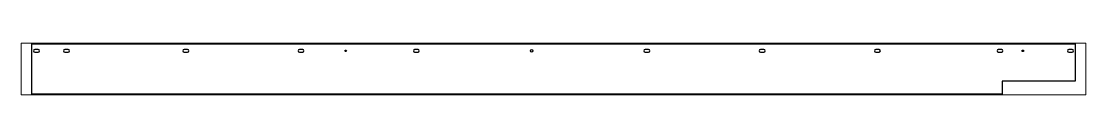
# Paper-space layout 'Layout1' of a CAD drawing. Header units: millimetres. Extents: x 0 to 257, y 91 to 104.
# The model-space entities are those that its viewports show. They can reach past a viewport. Long polylines and large blocks are cut down to what shows.
import ezdxf

# ---------------------------------------------------------------- set-up
doc = ezdxf.new("R2010")
doc.units = ezdxf.units.MM
doc.header["$LTSCALE"] = 25
doc.layers.add('3_Pezzi', color=7, linetype='Continuous')
doc.layers.add('5_Bulloni', color=7, linetype='Continuous')

msp = doc.modelspace()

# ---------------------------------------------------------------- linework, layer by layer
at = {"layer": '3_Pezzi', "color": 3, "linetype": 'Continuous'}
for p, q in [((0, -107.5), (0, 107.5)), ((0, 107.5), (4436, 107.5)), ((4436, 107.5), (4436, -52)), ((4436, -52), (4124.8, -52)), ((4124.8, -52), (4124.8, -107.5)), ((4124.8, -107.5), (0, -107.5))]:
    msp.add_line(p, q, dxfattribs=at)
at = {"layer": '5_Bulloni', "color": 4, "linetype": 'Continuous'}
for p, q in [((27.3, 82.7), (12.8, 82.7)), ((12.8, 72.2), (27.3, 72.2)), ((155.3, 82.7), (140.8, 82.7)), ((140.8, 72.2), (155.3, 72.2)), ((662.1, 82.7), (647.6, 82.7)), ((647.6, 72.2), (662.1, 72.2)), ((1152.1, 82.7), (1137.6, 82.7)), ((1137.6, 72.2), (1152.1, 72.2)), ((1642.1, 82.7), (1627.6, 82.7)), ((1627.6, 72.2), (1642.1, 72.2)), ((2622.1, 82.7), (2607.6, 82.7)), ((2607.6, 72.2), (2622.1, 72.2)), ((3112.1, 82.7), (3097.6, 82.7)), ((3097.6, 72.2), (3112.1, 72.2)), ((3602.1, 82.7), (3587.6, 82.7)), ((3587.6, 72.2), (3602.1, 72.2)), ((4123.2, 82.7), (4108.7, 82.7)), ((4108.7, 72.2), (4123.2, 72.2)), ((4423.2, 82.7), (4408.7, 82.7)), ((4408.7, 72.2), (4423.2, 72.2))]:
    msp.add_line(p, q, dxfattribs=at)
at = {"layer": '5_Bulloni', "color": 2, "linetype": 'Continuous'}
for centre, radius in [((1334.5, 77.5), 3.25), ((2124.8, 77.5), 5.25), ((4213, 77.5), 3.25)]:
    msp.add_circle(centre, radius, dxfattribs=at)
at = {"layer": '5_Bulloni', "color": 4, "linetype": 'Continuous'}
for centre, start, end in [((12.8, 77.5), 90, 270), ((27.3, 77.5), 270, 90), ((140.8, 77.5), 90, 270), ((155.3, 77.5), 270, 90), ((647.6, 77.5), 90, 270), ((662.1, 77.5), 270, 90), ((1137.6, 77.5), 90, 270), ((1152.1, 77.5), 270, 90), ((1627.6, 77.5), 90, 270), ((1642.1, 77.5), 270, 90), ((2607.6, 77.5), 90, 270), ((2622.1, 77.5), 270, 90), ((3097.6, 77.5), 90, 270), ((3112.1, 77.5), 270, 90), ((3587.6, 77.5), 90, 270), ((3602.1, 77.5), 270, 90), ((4108.7, 77.5), 90, 270), ((4123.2, 77.5), 270, 90), ((4408.7, 77.5), 90, 270), ((4423.2, 77.5), 270, 90)]:
    msp.add_arc(centre, 5.25, start, end, dxfattribs=at)

psp = doc.layouts.get("Layout1")

# ---------------------------------------------------------------- viewports
at = {"layer": '0'}
psp.add_viewport(center=(128.5, 97.5), size=(257, 12.45605), view_center_point=(2218, 0), view_height=219.29998, dxfattribs=at)

doc.saveas('drawing.dxf')
